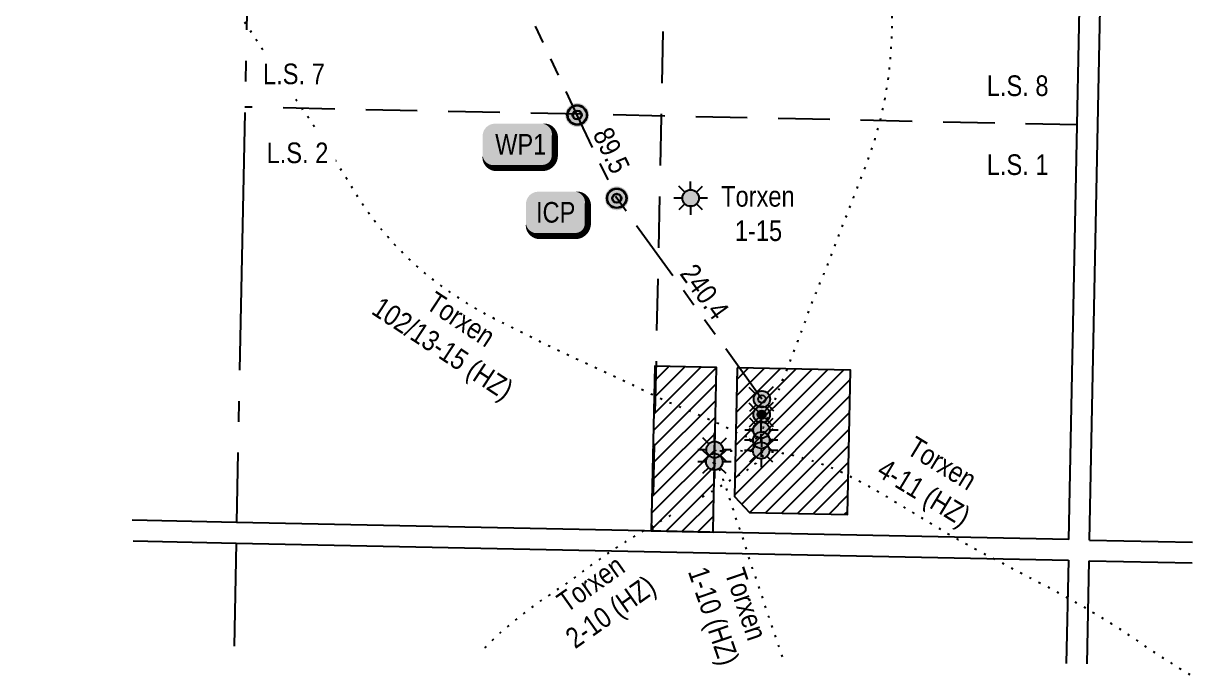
# Model space of a CAD drawing. Extents: x 396534 to 402867, y 5681657 to 5687495.
# Drawn here: x 400718 to 401851, y 5681657 to 5682289 of the extents above; entities that cross this region are included whole.
import ezdxf
from ezdxf.enums import TextEntityAlignment as Align

# ---------------------------------------------------------------- set-up
doc = ezdxf.new("R2010")
doc.units = 0
doc.header["$LTSCALE"] = 5
for name, pattern in [('foc-DOT', [1, 0.2, -0.8]), ('foc-DRILLPATH', [14.75, 6, -1.75, 1.75, -1.75, 1.75, -1.75]), ('foc-LSD', [8, 5, -3]), ('foc-QUARTERLINE', [33, 25, -3, 2, -3])]:
    doc.linetypes.add(name, pattern=pattern)
for name, color, linetype in [('ABADATA-DRILL', 8, 'foc-DOT'), ('ABADATA-DRILL-T', 8, 'Continuous'), ('AS-OWNER', 7, 'Continuous'), ('C-WS-S', 13, 'Continuous'), ('L-BD', 7, 'Continuous'), ('L-MON', 1, 'Continuous'), ('L-QSEC', 8, 'foc-QUARTERLINE'), ('L-SEC', 7, 'Continuous'), ('L-SECTION-LSD', 7, 'foc-LSD'), ('P-PDRILLPATH', 12, 'foc-DRILLPATH'), ('P-PROPOSED', 10, 'Continuous'), ('P-PROPOSED-EXISTING-H', 59, 'Continuous')]:
    doc.layers.add(name, color=color, linetype=linetype)
doc.styles.add('100L', font='ARIALN.TTF', dxfattribs={"height": 11})
doc.styles.add('80', font='ARIALN.TTF', dxfattribs={"height": 10})
doc.styles.add('80L', font='ARIALN.TTF', dxfattribs={"height": 10})
pattern_1 = [(45, (2474.442, -50.679), (-7.85451839, 7.85451839), [])]

# ---------------------------------------------------------------- blocks, each defined once
blk = doc.blocks.new('GAS')
h = blk.add_hatch(color=255)
h.dxf.hatch_style = 1
edge = h.paths.add_edge_path()
edge.add_arc((0, 0), 0.9, 0, 360)
for p, q in [((-0.57, 0.57), (-1.14, 1.14)), ((0, 0.81), (0, 1.62)), ((0.57, 0.57), (1.14, 1.14)), ((-0.81, 0), (-1.62, 0)), ((1.62, 0), (0.81, 0)), ((-0.57, -0.57), (-1.14, -1.14)), ((0, -0.81), (0, -1.62)), ((1.14, -1.14), (0.57, -0.57))]:
    blk.add_line(p, q)
blk.add_circle((0, 0), 0.8)
blk = doc.blocks.new('WC')
at = {"layer": 'L-MON'}
h = blk.add_hatch(color=255, dxfattribs=at)
h.dxf.hatch_style = 1
edge = h.paths.add_edge_path()
edge.add_arc((0, 0), 0.9, 0, 360)
at = {"layer": 'L-MON', "color": 240, "flags": 128}
for points in [[(0.52, 0.61), (1.13, 1.21)], [(-0.62, 0.5), (-1.23, 1.12)], [(-1.18, -1.18), (-0.56, -0.57)], [(1.16, -1.18), (0.56, -0.57)]]:
    blk.add_lwpolyline(points, dxfattribs=at)
at = {"layer": 'L-MON', "color": 240}
for radius in [0.8, 0.373]:
    blk.add_circle((0, 0), radius, dxfattribs=at)
blk = doc.blocks.new('plbh')
at = {"layer": 'L-MON'}
h = blk.add_hatch(color=255, dxfattribs=at)
h.dxf.hatch_style = 1
edge = h.paths.add_edge_path()
edge.add_arc((0, 0), 1.16, 0, 360)
h = blk.add_hatch(color=256, dxfattribs=at)
h.dxf.hatch_style = 1
h.paths.add_polyline_path([(-0.96, 0, 1), (0.96, 0, 1)])
h.paths.add_polyline_path([(0.91, 0, -1), (-0.91, 0, -1)], flags=16)
h.paths.add_polyline_path([(0.45, 0, -1), (-0.45, 0, -1)], flags=0)
h = blk.add_hatch(color=256, dxfattribs=at)
h.dxf.hatch_style = 1
h.paths.add_polyline_path([(-0.45, 0, 1), (0.45, 0, 1)])
h.paths.add_polyline_path([(0.4, 0, -1), (-0.4, 0, -1)], flags=16)
at = {"layer": 'L-MON', "color": 240}
for radius in [0.96, 0.91, 0.45, 0.4]:
    blk.add_circle((0, 0), radius, dxfattribs=at)
blk = doc.blocks.new('*U511')
h = blk.add_hatch(color=59)
edge = h.paths.add_edge_path()
edge.add_line((-9, -11.5), (9, -11.5))
edge.add_arc((9, -5.5), 6, 270, 360)
edge.add_line((15, -5.5), (15, 4))
edge.add_arc((9, 4), 6, 0, 90)
edge.add_line((9, 10), (-9, 10))
edge.add_arc((-9, 4), 6, 90, 180)
edge.add_line((-15, 4), (-15, -5.5))
edge.add_arc((-9, -5.5), 6, 180, 270)
at = {"color": 1, "flags": 128}
blk.add_lwpolyline([(-9, -11.5, 3, 3, 0), (9, -11.5, 3, 3, 0.414214), (15, -5.5, 3, 3, 0), (15, 4, 3, 0, 0.414214), (9, 10, 0, 0, 0), (-9, 10, 0, 0, 0.414214), (-15, 4, 0, 0, 0), (-15, -5.5, 0, 3, 0.414214)], format="xyseb", close=True, dxfattribs=at)
blk.add_lwpolyline([(-11.39, -8.5, 0, 7.5, 0), (0, 0, 0, 0, 0)], format="xyseb", dxfattribs=at)
at = {"color": 1, "style": '80'}
blk.add_attdef('ENTER_TEXT_001', (-36.33, -5), '', height=10, dxfattribs=at)
blk = doc.blocks.new('*U510')
h = blk.add_hatch(color=59)
edge = h.paths.add_edge_path()
edge.add_line((-11.5, -11.5), (11.5, -11.5))
edge.add_arc((11.5, -5.5), 6, 270, 360)
edge.add_line((17.5, -5.5), (17.5, 4))
edge.add_arc((11.5, 4), 6, 0, 90)
edge.add_line((11.5, 10), (-11.5, 10))
edge.add_arc((-11.5, 4), 6, 90, 180)
edge.add_line((-17.5, 4), (-17.5, -5.5))
edge.add_arc((-11.5, -5.5), 6, 180, 270)
at = {"color": 1, "flags": 128}
blk.add_lwpolyline([(-11.5, -11.5, 3, 3, 0), (11.5, -11.5, 3, 3, 0.414214), (17.5, -5.5, 3, 3, 0), (17.5, 4, 3, 0, 0.414214), (11.5, 10, 0, 0, 0), (-11.5, 10, 0, 0, 0.414214), (-17.5, 4, 0, 0, 0), (-17.5, -5.5, 0, 3, 0.414214)], format="xyseb", close=True, dxfattribs=at)
blk.add_lwpolyline([(-15.65, -9.09, 0, 7.5, 0), (0, 0, 0, 0, 0)], format="xyseb", dxfattribs=at)
at = {"color": 1, "style": '80'}
blk.add_attdef('ENTER_TEXT_001', (-36.33, -5), '', height=10, dxfattribs=at)

msp = doc.modelspace()

# ---------------------------------------------------------------- hatches: boundary and pattern name
at = {"layer": 'P-PROPOSED-EXISTING-H'}
h = msp.add_hatch(dxfattribs=at)
h.set_pattern_fill('ANSI31', color=256, scale=3.498572)
h.set_pattern_definition(pattern_1)
h.paths.add_polyline_path([(401326.516, 5681796.492), (401386.48, 5681795.252), (401386.893, 5681815.24), (401389.786, 5681955.156), (401329.822, 5681956.396)])
h = msp.add_hatch(dxfattribs=at)
h.set_pattern_fill('ANSI31', color=256, scale=3.498572)
h.set_pattern_definition(pattern_1)
h.paths.add_polyline_path([(401409.774, 5681954.743), (401407.191, 5681829.818), (401421.872, 5681814.517), (401516.777, 5681812.547), (401519.641, 5681952.411)])

# ---------------------------------------------------------------- linework, layer by layer
at = {"ltscale": 2}
for p, q in [((400924.458, 5681804.798), (400823.08, 5681806.893)), ((400824.126, 5681786.747), (400924.064, 5681784.682)), ((400924.064, 5681784.682), (401730.921, 5681768.008)), ((401730.921, 5681768.008), (401728.921, 5681668.069))]:
    msp.add_line(p, q, dxfattribs=at)
at = {"layer": 'ABADATA-DRILL', "ltscale": 2, "flags": 128}
for points in [[(401433.284, 5681883.875), (401433.311, 5681883.244), (401433.309, 5681883.144), (401433.395, 5681882.903), (401433.241, 5681882.696), (401432.799, 5681882.624), (401432.41, 5681882.692), (401432.133, 5681882.837), (401431.756, 5681883.005), (401431.309, 5681883.144), (401430.981, 5681883.25), (401430.663, 5681883.356), (401430.564, 5681883.388), (401430.655, 5681883.457), (401430.649, 5681883.647), (401430.675, 5681883.966), (401430.681, 5681884.256), (401430.683, 5681884.356), (401430.604, 5681884.398), (401430.456, 5681884.511), (401430.418, 5681884.642), (401430.469, 5681884.681), (401430.54, 5681884.709), (401430.621, 5681884.778), (401430.701, 5681884.796), (401430.81, 5681884.724), (401430.978, 5681884.64), (401431.228, 5681884.626), (401431.459, 5681884.681), (401431.612, 5681884.818), (401431.704, 5681884.896), (401431.805, 5681884.984), (401431.767, 5681885.085), (401431.569, 5681885.149), (401431.369, 5681885.173), (401431.2, 5681885.216), (401431.051, 5681885.299), (401431.012, 5681885.32), (401430.514, 5681885.46), (401429.3, 5681885.754), (401427.358, 5681886.152), (401424.716, 5681886.604), (401421.467, 5681887.209), (401417.607, 5681888.235), (401413.167, 5681889.823), (401408.299, 5681891.999), (401403.199, 5681894.59), (401397.625, 5681897.5), (401391.296, 5681900.616), (401384.426, 5681903.752), (401377.048, 5681906.978), (401368.994, 5681910.377), (401360.294, 5681914.039), (401351.089, 5681917.932), (401341.438, 5681922.043), (401331.457, 5681926.63), (401321.235, 5681931.713), (401310.615, 5681936.913), (401299.564, 5681942.032), (401288.394, 5681947.213), (401277.165, 5681952.456), (401265.749, 5681957.821), (401254.133, 5681963.202), (401242.355, 5681968.525), (401230.624, 5681974.137), (401225.414, 5681976.77), (401199.605, 5681989.722), (401191.195, 5681993.858), (401182.785, 5681997.995), (401174.447, 5682002.26), (401166.182, 5682006.674), (401158.012, 5682011.286), (401149.965, 5682016.075), (401144.648, 5682019.36), (401142.011, 5682021.033), (401134.181, 5682026.178), (401126.505, 5682031.551), (401118.973, 5682037.12), (401111.586, 5682042.897), (401104.372, 5682048.88), (401097.312, 5682055.04), (401090.416, 5682061.388), (401083.724, 5682067.941), (401077.256, 5682074.72), (401070.962, 5682081.665), (401064.891, 5682088.796), (401059.024, 5682096.103), (401053.38, 5682103.576), (401048.001, 5682111.253), (401042.864, 5682119.086), (401037.93, 5682127.055), (401033.077, 5682135.072), (401028.164, 5682143.071), (401023.23, 5682151.039), (401018.326, 5682159.018), (401013.443, 5682167.015), (401008.52, 5682175.004), (401003.525, 5682182.934), (400998.398, 5682190.767), (400993.181, 5682198.541), (400987.943, 5682206.316), (400982.665, 5682214.071), (400977.356, 5682221.787), (400972.057, 5682229.513), (400961.632, 5682245.102), (400951.399, 5682260.786), (400941.069, 5682276.593), (400930.762, 5682292.579), (400920.455, 5682308.566), (400910.137, 5682324.502), (400899.553, 5682341.144), (400889.317, 5682357.139), (400879.09, 5682373.144), (400868.874, 5682389.148), (400858.576, 5682405.084), (400848.339, 5682421.099), (400838.245, 5682437.211), (400836.991, 5682439.187)], [(401433.089, 5681873.978), (401433.118, 5681873.947), (401433.176, 5681873.866), (401433.164, 5681873.726), (401433.178, 5681873.446), (401433.292, 5681873.114), (401433.368, 5681872.942), (401433.513, 5681872.659), (401433.639, 5681872.447), (401433.587, 5681872.388), (401433.436, 5681872.311), (401433.355, 5681872.262), (401433.314, 5681872.193), (401433.252, 5681872.134), (401433.172, 5681872.136), (401433.062, 5681872.128), (401432.992, 5681872.13), (401432.933, 5681872.181), (401431.884, 5681873.222), (401431.725, 5681873.315), (401431.492, 5681873.159), (401431.259, 5681872.984), (401431.307, 5681872.883), (401431.397, 5681872.901), (401431.476, 5681872.82), (401431.612, 5681872.617), (401431.877, 5681872.362), (401432.252, 5681872.124), (401432.599, 5681871.947), (401432.925, 5681871.781), (401433.302, 5681871.623), (401433.65, 5681871.517), (401433.908, 5681871.401), (401433.974, 5681871.2), (401433.919, 5681870.961), (401433.813, 5681870.663), (401433.708, 5681870.385), (401433.789, 5681869.953), (401434.264, 5681869.664), (401434.574, 5681869.658), (401434.566, 5681869.258), (401433.965, 5681868.2), (401432.563, 5681866.587), (401430.431, 5681864.489), (401427.833, 5681862.059), (401424.71, 5681859.4), (401420.944, 5681856.614), (401416.576, 5681853.72), (401411.634, 5681850.596), (401405.956, 5681847.208), (401399.581, 5681843.462), (401392.817, 5681839.305), (401385.668, 5681834.865), (401369.591, 5681825.53), (401369.321, 5681825.378)], [(401387.714, 5681875.206), (401387.714, 5681875.206), (401388.606, 5681874.809), (401388.725, 5681874.756), (401388.775, 5681874.735), (401389.192, 5681874.617), (401389.357, 5681874.824), (401389.362, 5681875.104), (401389.206, 5681875.307), (401389.178, 5681875.418), (401389.391, 5681875.573), (401389.455, 5681875.782), (401389.294, 5681875.705), (401389.025, 5681875.281), (401388.754, 5681874.726), (401388.735, 5681874.266), (401389.009, 5681873.931), (401389.365, 5681873.724), (401389.702, 5681873.597), (401389.814, 5681873.675), (401389.657, 5681873.848), (401389.559, 5681873.91), (401389.549, 5681873.92), (401389.579, 5681873.909), (401389.819, 5681873.925), (401390.43, 5681873.983), (401390.45, 5681873.982), (401391.422, 5681874.083), (401392.795, 5681874.206), (401394.527, 5681874.282), (401396.587, 5681874.261), (401398.987, 5681874.224), (401401.737, 5681874.22), (401404.869, 5681874.278), (401408.371, 5681874.369), (401412.223, 5681874.393), (401416.382, 5681874.321), (401420.85, 5681874.183), (401425.618, 5681874.029), (401430.686, 5681873.869), (401436.063, 5681873.693), (401441.739, 5681873.411), (401447.7, 5681872.883), (401453.844, 5681872.042), (401460.122, 5681870.858), (401466.504, 5681869.352), (401473.099, 5681867.551), (401480.01, 5681865.484), (401487.156, 5681863.173), (401494.466, 5681860.588), (401501.79, 5681857.683), (401509.177, 5681854.387), (401516.608, 5681850.81), (401524.124, 5681847.001), (401531.747, 5681843), (401539.415, 5681838.768), (401547.058, 5681834.296), (401554.69, 5681829.735), (401562.289, 5681825.094), (401569.889, 5681820.423), (401577.529, 5681815.792), (401585.209, 5681811.169), (401592.91, 5681806.557), (401600.61, 5681801.934), (401608.351, 5681797.32), (401616.112, 5681792.737), (401623.905, 5681788.242), (401631.751, 5681783.896), (401639.628, 5681779.64), (401647.478, 5681775.475), (401655.357, 5681771.328), (401663.227, 5681767.182), (401671.106, 5681763.016), (401678.996, 5681758.84), (401686.895, 5681754.693), (401694.776, 5681750.607), (401702.707, 5681746.5), (401710.637, 5681742.353), (401718.634, 5681738.104), (401726.66, 5681733.735), (401734.693, 5681729.256), (401736.335, 5681728.333), (401742.744, 5681724.656), (401750.772, 5681719.927), (401758.798, 5681715.088), (401762.06, 5681713.113), (401773.159, 5681706.353), (401777.537, 5681703.656), (401785.357, 5681698.511), (401793.162, 5681693.116), (401800.889, 5681687.802), (401808.677, 5681682.568), (401816.595, 5681677.351), (401824.576, 5681672.212), (401832.597, 5681667.133), (401840.63, 5681662.134), (401848.687, 5681657.314), (401848.997, 5681657.132)], [(401387.477, 5681863.197), (401387.477, 5681863.197), (401387.951, 5681862.387), (401388.106, 5681862.134), (401388.419, 5681861.768), (401388.896, 5681861.618), (401389.34, 5681861.82), (401389.686, 5681862.103), (401390.041, 5681862.376), (401390.438, 5681862.708), (401390.256, 5681863.122), (401389.395, 5681863.599), (401388.463, 5681864.027), (401387.49, 5681864.367), (401386.607, 5681864.244), (401385.976, 5681863.666), (401385.825, 5681863.129), (401386.179, 5681862.802), (401386.685, 5681862.612), (401387.203, 5681862.492), (401387.713, 5681862.472), (401388.253, 5681862.501), (401388.484, 5681862.517), (401388.603, 5681862.504), (401388.712, 5681862.442), (401388.83, 5681862.33), (401389.23, 5681861.832), (401389.24, 5681861.832), (401389.834, 5681861.02), (401390.552, 5681859.885), (401391.364, 5681858.459), (401392.26, 5681856.701), (401393.169, 5681854.623), (401394.052, 5681852.235), (401394.979, 5681849.536), (401396.009, 5681846.505), (401397.183, 5681843.151), (401398.432, 5681839.506), (401399.714, 5681835.55), (401401.091, 5681831.332), (401402.572, 5681826.802), (401404.157, 5681821.95), (401405.796, 5681816.846), (401407.482, 5681811.522), (401409.343, 5681805.974), (401411.418, 5681800.142), (401413.56, 5681794.109), (401415.694, 5681787.745), (401417.745, 5681781.184), (401419.783, 5681774.422), (401421.945, 5681767.438), (401424.324, 5681760.24), (401426.899, 5681752.898), (401429.559, 5681745.264), (401432.195, 5681737.43), (401434.849, 5681729.456), (401437.609, 5681721.35), (401440.417, 5681713.083), (401443.201, 5681704.647), (401446.063, 5681696.069), (401448.983, 5681687.42), (401451.271, 5681680.733), (401451.981, 5681678.709), (401453.728, 5681673.715)], [(401345.215, 5681811.643), (401342.269, 5681809.946), (401332.406, 5681804.339), (401322.129, 5681798.49), (401311.776, 5681792.343), (401301.458, 5681785.935), (401291.186, 5681779.347), (401270.732, 5681765.137), (401260.54, 5681757.536), (401250.217, 5681749.878), (401239.617, 5681742.386), (401231.588, 5681736.923), (401219.131, 5681728.567), (401214.271, 5681725.052), (401207.122, 5681719.592), (401199.122, 5681713.598), (401192.022, 5681708.067), (401185.165, 5681702.241), (401177.801, 5681695.475), (401171.287, 5681689.272), (401164.157, 5681682.252), (401161.767, 5681679.749)]]:
    msp.add_lwpolyline(points, dxfattribs=at)
at = {"layer": 'L-QSEC', "ltscale": 2, "flags": 128}
msp.add_lwpolyline([(400924.064, 5681784.68), (400922.066, 5681684.74)], dxfattribs=at)
at = {"layer": 'L-SEC', "ltscale": 2}
msp.add_line((401751.441, 5681787.7), (401851.39, 5681785.635), dxfattribs=at)
at = {"layer": 'L-SEC', "flags": 128}
for points in [[(401731.326, 5681788.124), (401765.664, 5683493.406)], [(401751.43, 5681787.7), (401785.81, 5683495.044)]]:
    msp.add_lwpolyline(points, dxfattribs=at)
at = {"layer": 'L-SEC', "ltscale": 2, "flags": 128}
for points in [[(401749.037, 5681667.653), (401751.037, 5681767.606)], [(401751.036, 5681767.592), (401850.974, 5681765.527)]]:
    msp.add_lwpolyline(points, dxfattribs=at)
at = {"layer": 'L-SECTION-LSD', "ltscale": 2, "flags": 128}
for points in [[(401344.295, 5682600.855), (401336.025, 5682198.113), (401327.72, 5681796.458)], [(401739.496, 5682190.342), (400932.48, 5682207.51)]]:
    msp.add_lwpolyline(points, dxfattribs=at)
at = {"layer": 'P-PROPOSED', "ltscale": 2, "flags": 128}
msp.add_lwpolyline([(401326.516, 5681796.492), (401386.48, 5681795.252), (401386.893, 5681815.24), (401389.786, 5681955.156), (401329.822, 5681956.396)], close=True, dxfattribs=at)
msp.add_lwpolyline([(401409.774, 5681954.743), (401407.191, 5681829.818), (401421.872, 5681814.517), (401516.777, 5681812.547), (401516.777, 5681812.547), (401519.641, 5681952.411), (401519.641, 5681952.411), (401409.774, 5681954.743)], dxfattribs=at)

# ---------------------------------------------------------------- block references
at = {"layer": 'ABADATA-DRILL-T', "xscale": 9.995920299999952, "yscale": 9.995920299999952, "zscale": 9.995920299999952}
msp.add_blockref('GAS', (401364.722, 5682119.328), dxfattribs=at)
at = {"layer": 'AS-OWNER'}
ref = msp.add_blockref('*U510', (401197.996, 5682171.501), dxfattribs=dict(at, xscale=1.999184059999997, yscale=1.999184059999997, zscale=1.999184059999997))
ref.add_attrib('ENTER_TEXT_001', 'WP1', (401175.147, 5682161.464), dxfattribs={"layer": '0', "color": 1, "height": 19.9918, "style": '80'})
ref = msp.add_blockref('*U511', (401235.024, 5682105.532), dxfattribs=dict(at, xscale=1.999184059999997, yscale=1.999184059999997, zscale=1.999184059999997))
ref.add_attrib('ENTER_TEXT_001', 'ICP', (401214.759, 5682095.522), dxfattribs={"layer": '0', "color": 1, "height": 19.9918, "style": '80'})
at = {"layer": 'C-WS-S', "xscale": 9.995920299999973, "yscale": 9.995920299999973, "zscale": 9.995920299999973}
for p in [(401433.335, 5681894.367), (401387.919, 5681875.289), (401433.046, 5681874.542), (401433.19, 5681884.455), (401387.723, 5681863.505)]:
    msp.add_blockref('GAS', p, dxfattribs=at)
at = {"layer": 'L-BD', "xscale": 4.997960149999982, "yscale": 4.997960149999982, "zscale": 4.997960149999982}
msp.add_blockref('WC', (401433.596, 5681909.361), dxfattribs=at)
at = {"layer": 'L-MON'}
for name, p, xscale, yscale, zscale in [('plbh', (401254.717, 5682199.887), 9.99592029999997, 9.99592029999997, 9.99592029999997), ('plbh', (401293.082, 5682119.11), 9.99592029999997, 9.99592029999997, 9.99592029999997), ('WC', (401433.804, 5681924.349), 9.995920299999973, 9.995920299999973, 9.995920299999973), ('WC', (401433.596, 5681909.361), 9.995920299999973, 9.995920299999973, 9.995920299999973)]:
    msp.add_blockref(name, p, dxfattribs=dict(at, xscale=xscale, yscale=yscale, zscale=zscale))

# ---------------------------------------------------------------- texts
at = {"layer": 'ABADATA-DRILL', "char_height": 20, "attachment_point": 1, "style": '80L'}
for s, width, insert, rotation in [('\\pi44.3713;Torxen\\P\\pi3.17757;102/13-15 (HZ)', 157.86947, (401080.673, 5682054.124), 326.690322), ('\\pi23.86325;Torxen\\P\\pi10.43215;2-10 (HZ)', 116.85339, (401213.452, 5681719.132), 35.255134), ('\\pi17.08652;Torxen\\P\\pi4.56264;1-10 (HZ)', 103.29991, (401410.933, 5681778.694), 288.757389)]:
    msp.add_mtext_dynamic_manual_height_columns(s, width=width, gutter_width=50, heights=[0], dxfattribs=dict(at, insert=insert, rotation=rotation))
at = {"layer": 'ABADATA-DRILL-T', "insert": (401408.138, 5682131.03), "char_height": 20, "attachment_point": 1, "style": '80L'}
msp.add_mtext_dynamic_manual_height_columns('\\pi-13.91323;Torxen\\P\\pi-0.5708;1-15', width=41.30042, gutter_width=50, heights=[0], dxfattribs=at)
at = {"layer": 'L-BD', "style": '80L'}
for s, rotation, p in [('89.5', 295.405404, (401288.002, 5682165.546)), ('240.4', 305.84949, (401378.322, 5682028.454))]:
    msp.add_text(s, height=19.9918, rotation=rotation, dxfattribs=at).set_placement(p, align=Align.MIDDLE_CENTER)
at = {"layer": 'L-SECTION-LSD', "insert": (401651.827, 5682161.741), "char_height": 20, "attachment_point": 1, "style": '100L', "bg_fill": 3, "box_fill_scale": 1.5, "bg_fill_color": 256, "bg_fill_transparency": 0}
msp.add_mtext_dynamic_manual_height_columns('L.S. 1', width=59.41105, gutter_width=54.978, heights=[0], dxfattribs=at)

# ---------------------------------------------------------------- next in the draw order: texts
at = {"layer": 'ABADATA-DRILL', "insert": (401569.632, 5681897.408), "char_height": 20, "attachment_point": 1, "rotation": 328.775055, "style": '80L', "bg_fill": 3, "box_fill_scale": 1, "bg_fill_color": 256, "bg_fill_transparency": 0}
msp.add_mtext_dynamic_manual_height_columns('\\pi15.84361;Torxen\\P\\pi2.22151;4-11 (HZ)', width=100.8141, gutter_width=50, heights=[0], dxfattribs=at)
at = {"layer": 'L-SECTION-LSD', "char_height": 20, "attachment_point": 1, "style": '100L', "bg_fill": 3, "box_fill_scale": 1.5, "bg_fill_color": 256, "bg_fill_transparency": 0}
for s, width, insert in [('\\pi1.83711;L.S. 7', 58.99945, (400948.256, 5682249.8)), ('L.S. 8', 57.95226, (401651.827, 5682238.31)), ('\\pi5.30975;L.S. 2', 62.33567, (400948.256, 5682173.23))]:
    msp.add_mtext_dynamic_manual_height_columns(s, width=width, gutter_width=54.978, heights=[0], dxfattribs=dict(at, insert=insert))

# ---------------------------------------------------------------- next in the draw order: linework, layer by layer
at = {"ltscale": 2}
msp.add_line((401731.336, 5681788.124), (400924.458, 5681804.798), dxfattribs=at)
at = {"layer": 'ABADATA-DRILL', "ltscale": 2, "flags": 128}
msp.add_lwpolyline([(401434.44, 5681893.092), (401435.859, 5681892.524), (401436.255, 5681892.336), (401436.465, 5681892.312), (401436.527, 5681892.42), (401436.569, 5681892.52), (401436.609, 5681892.529), (401436.617, 5681892.429), (401436.606, 5681892.359), (401436.696, 5681892.367), (401436.808, 5681892.485), (401437.002, 5681892.651), (401437.266, 5681892.846), (401437.459, 5681893.032), (401437.661, 5681893.138), (401437.465, 5681893.322), (401436.738, 5681893.486), (401436.126, 5681893.398), (401435.952, 5681893.182), (401436.059, 5681893.01), (401436.148, 5681892.968), (401436.099, 5681893.019), (401435.902, 5681893.173), (401435.745, 5681893.326), (401435.627, 5681893.448), (401435.441, 5681893.662), (401435.265, 5681893.876), (401435.108, 5681894.019), (401434.941, 5681894.152), (401434.774, 5681894.305), (401434.655, 5681894.388), (401434.556, 5681894.439), (401434.477, 5681894.471), (401434.438, 5681894.512), (401434.441, 5681894.692), (401434.571, 5681895.169), (401434.877, 5681895.964), (401435.379, 5681897.074), (401436.038, 5681898.541), (401436.784, 5681900.387), (401437.637, 5681902.57), (401438.686, 5681905.02), (401439.931, 5681907.786), (401441.373, 5681910.918), (401442.952, 5681914.438), (401444.568, 5681918.267), (401445.495, 5681920.639), (401446.16, 5681922.406), (401447.839, 5681926.904), (401449.705, 5681931.738), (401451.726, 5681936.869), (401453.843, 5681942.269), (401456.075, 5681947.936), (401458.433, 5681953.891), (401460.877, 5681960.144), (401463.386, 5681966.685), (401465.971, 5681973.496), (401468.66, 5681980.534), (401468.955, 5681981.288), (401471.443, 5681987.781), (401474.262, 5681995.266), (401477.055, 5682003.013), (401479.892, 5682010.969), (401482.922, 5682019.03), (401485.837, 5682026.364), (401486.152, 5682027.148), (401489.494, 5682035.304), (401492.895, 5682043.459), (401494.018, 5682046.137), (401496.287, 5682051.623), (401499.631, 5682059.929), (401502.918, 5682068.386), (401506.229, 5682076.992), (401509.551, 5682085.688), (401512.875, 5682094.485), (401516.259, 5682103.3), (401519.674, 5682112.134), (401522.752, 5682120.095), (401527.86, 5682133.157), (401531.302, 5682141.871), (401534.695, 5682150.615), (401537.919, 5682159.414), (401540.895, 5682168.297), (401543.672, 5682177.264), (401546.28, 5682186.254), (401548.659, 5682195.329), (401550.77, 5682204.469), (401552.711, 5682213.633), (401554.423, 5682222.861), (401555.846, 5682232.114), (401557.109, 5682241.411), (401558.133, 5682250.733), (401558.907, 5682260.059), (401559.896, 5682278.774), (401560.246, 5682297.5), (401560.225, 5682316.244), (401560.154, 5682334.979), (401560.144, 5682353.733), (401560.104, 5682372.488), (401560.033, 5682391.213), (401560.082, 5682409.955), (401560.282, 5682428.695), (401560.521, 5682447.414), (401560.74, 5682466.153), (401560.879, 5682484.894), (401560.929, 5682503.637), (401561.098, 5682522.387), (401561.318, 5682541.127), (401561.437, 5682559.878), (401561.367, 5682578.633), (401561.147, 5682597.391), (401561.007, 5682616.147), (401560.976, 5682634.892), (401560.885, 5682653.637), (401560.685, 5682672.395), (401560.557, 5682691.251), (401560.641, 5682710.253), (401560.845, 5682729.192), (401560.999, 5682748.183), (401561.104, 5682767.185), (401561.302, 5682786.875), (401561.676, 5682805.851), (401562.001, 5682824.858), (401562.334, 5682843.805), (401562.728, 5682862.771), (401562.952, 5682881.741), (401563.066, 5682900.722), (401563.19, 5682919.693), (401563.384, 5682938.683), (401563.518, 5682957.654), (401563.763, 5682976.663), (401564.117, 5682995.65), (401564.331, 5683014.619), (401564.566, 5683033.598), (401564.849, 5683052.566), (401565.083, 5683071.535), (401565.388, 5683090.513), (401565.632, 5683109.492), (401565.806, 5683129.472), (401566.05, 5683147.431), (401566.293, 5683166.38), (401566.607, 5683185.367), (401567.031, 5683204.323), (401567.425, 5683223.269), (401567.808, 5683242.205), (401568.182, 5683261.171), (401568.346, 5683280.142), (401568.329, 5683299.076), (401568.292, 5683318.01), (401568.244, 5683330.783), (401568.241, 5683333.184)], dxfattribs=at)
at = {"layer": 'L-QSEC', "ltscale": 2}
msp.add_line((400938.95, 5682532.325), (400924.458, 5681804.798), dxfattribs=at)
at = {"layer": 'P-PDRILLPATH', "ltscale": 2, "flags": 128}
msp.add_lwpolyline([(401433.804, 5681924.349), (401293.082, 5682119.11), (401254.717, 5682199.887), (401063.93, 5682605.751), (400941.992, 5682865.112), (400879.911, 5683012.408), (400717.76, 5683357.8)], dxfattribs=at)

doc.saveas('drawing.dxf')
